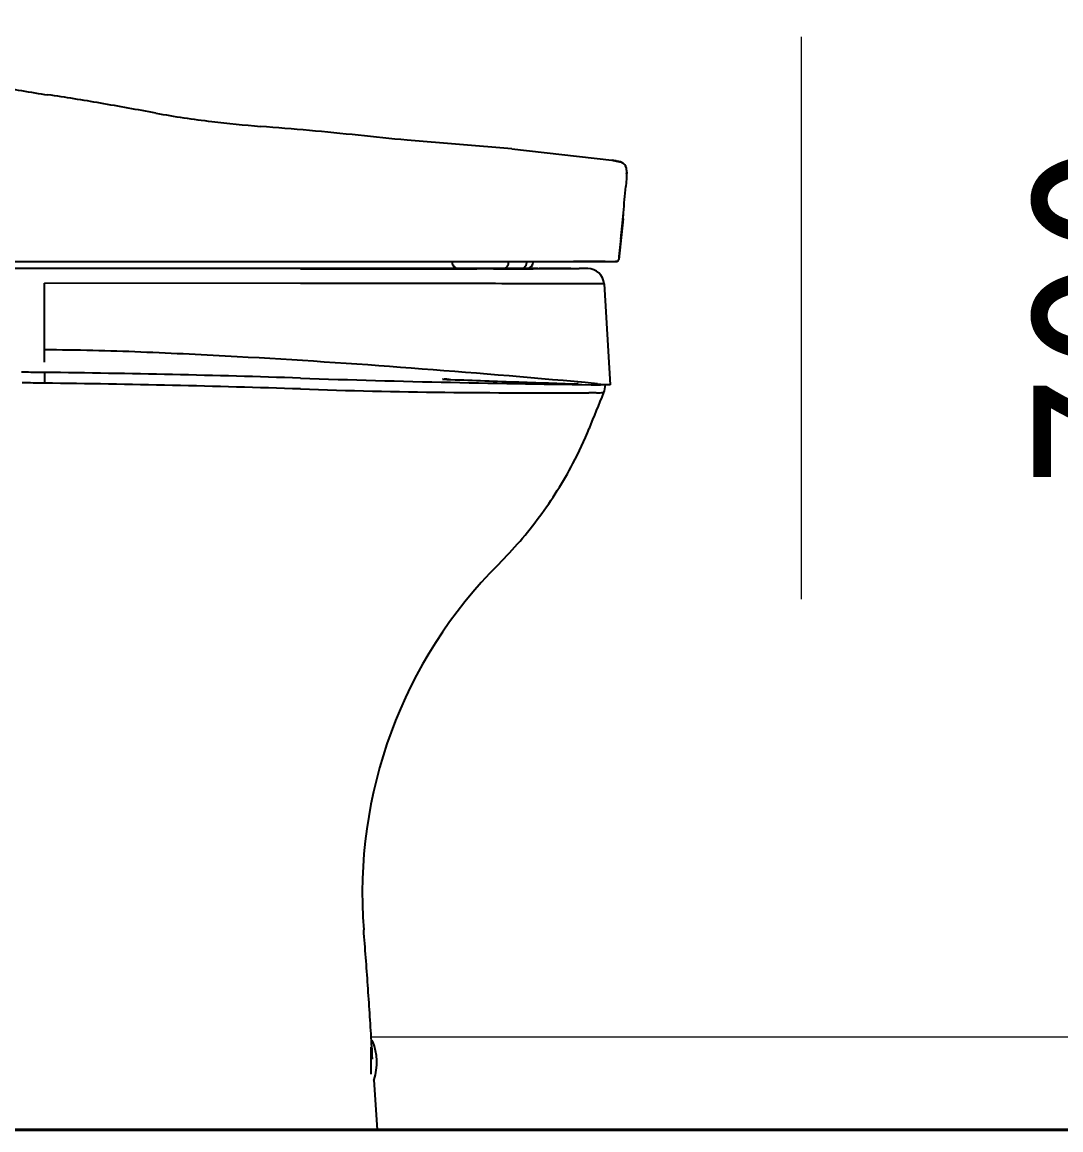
# Model space of a CAD drawing. Units: millimetres at full size. Extents: x -10070 to 9730, y -7239 to 6561.
# Drawn here: x 5678.5 to 6124.7, y -5396.7 to -4920.9 of the extents above; entities that cross this region are included whole.
import ezdxf
from ezdxf.enums import TextEntityAlignment as Align

# ---------------------------------------------------------------- set-up
doc = ezdxf.new("R2010")
doc.units = ezdxf.units.MM
doc.header["$LTSCALE"] = 50
doc.linetypes.add('CHAIN1', pattern=[8, 5, -1, 1, -1])
for name, color, linetype, lineweight in [('B-1_通り芯・通り番号', 1, 'CHAIN1', 18), ('B-3_仕上線(黄)', 3, 'Continuous', 40), ('B-A_文字', 7, 'Continuous', 25), ('B-F_寸法・方位', 7, 'Continuous', 25)]:
    doc.layers.add(name, color=color, linetype=linetype, lineweight=lineweight)
doc.styles.add('ＭＳ ゴシック', font='')
doc.styles.get('ＭＳ ゴシック').set_extended_font_data('MS Gothic')

msp = doc.modelspace()

# ---------------------------------------------------------------- linework, layer by layer
at = {"layer": 'B-1_通り芯・通り番号'}
msp.add_line((6013.1, -3727.23), (6013.1, -5168.71), dxfattribs=at)
at = {"layer": 'B-3_仕上線(黄)'}
msp.add_lwpolyline([(5168.1, -2996.71), (5168.1, -5396.71), (6858.1, -5396.71)], dxfattribs=at)
at = {"layer": 'B-A_文字', "color": 1, "lineweight": 18}
msp.add_line((5828.55, -5356.71), (6858.1, -5356.71), dxfattribs=at)
at = {"layer": 'B-F_寸法・方位'}
for p, q in [((5888.84, -4975.32), (5843.86, -4971.64)), ((5888.84, -4975.32), (5931.82, -4980.21)), ((5938.1, -4987.99), (5937.8, -4991.48)), ((5936.62, -5005.42), (5934.77, -5022.81)), ((5670.97, -5023.7), (5933.77, -5023.7)), ((5863.19, -5024.18), (5863.19, -5023.71)), ((5895.3, -5024.18), (5895.3, -5023.71)), ((5898.02, -5023.71), (5898.02, -5024.18)), ((5925.31, -5023.69), (5915.4, -5023.7)), ((5798.09, -5026.71), (5348.44, -5026.71)), ((5798.09, -5026.71), (5798.09, -5026.83)), ((5824.46, -5026.83), (5798.09, -5026.83)), ((5900.09, -5026.71), (5798.11, -5026.71)), ((5880.95, -5026.82), (5865.89, -5026.82)), ((5895.13, -5026.71), (5866.08, -5026.71)), ((5898.66, -5026.71), (5898.16, -5026.71)), ((5914.21, -5026.71), (5900.54, -5026.71)), ((5688.1, -5067.02), (5688.1, -5033.08)), ((5798.09, -5033.15), (5688.1, -5033.08)), ((5928.49, -5033.29), (5931.09, -5076.71)), ((5688.1, -5071.38), (5686.3, -5071.36)), ((5688.1, -5071.38), (5688.1, -5075.96)), ((5859.4, -5074.27), (5859.09, -5074.26)), ((5859.98, -5074.29), (5859.76, -5074.28)), ((5860.19, -5074.3), (5859.98, -5074.29)), ((5860.41, -5074.31), (5860.19, -5074.3)), ((5860.63, -5074.32), (5860.41, -5074.31)), ((5860.84, -5074.32), (5860.63, -5074.32)), ((5861.06, -5074.33), (5860.84, -5074.32)), ((5861.27, -5074.34), (5861.06, -5074.33)), ((5861.49, -5074.35), (5861.27, -5074.34)), ((5861.7, -5074.36), (5861.49, -5074.35)), ((5861.92, -5074.36), (5861.7, -5074.36)), ((5917.29, -5076.31), (5916.8, -5076.3)), ((5929.09, -5076.71), (5926.92, -5076.69)), ((5931.09, -5076.71), (5929.09, -5076.71)), ((5828.5, -5372.76), (5828.5, -5361.16)), ((5828.83, -5366.35), (5828.55, -5358.47)), ((5828.71, -5358.47), (5828.59, -5358.47)), ((5828.6, -5360.91), (5828.6, -5362.61)), ((5831.09, -5396.71), (5829.67, -5375.28)), ((5831.09, -5396.71), (5416.6, -5396.71))]:
    msp.add_line(p, q, dxfattribs=at)
msp.add_lwpolyline([(5928.49, -5033.29), (5926.69, -5033.29), (5921.32, -5033.28), (5912.65, -5033.27), (5901.17, -5033.25), (5887.4, -5033.23)], dxfattribs=at)
for centre, radius, start, end in [((5746.96, -4552.56), 403.65, 258.5782, 261.8242), ((5582.75, -5695.48), 751, 80.07916, 81.82417), ((5173.43, -8035.76), 3126.8, 79.63544, 80.07916), ((5804.6, -4584.79), 381.41, 259.6354, 263.2719), ((5826.96, -4395.25), 572.27, 263.2719, 265.3831), ((5599.35, -7213.82), 2255.49, 84.84741, 85.38313), ((5642.71, -6732.89), 1772.6, 84.16605, 84.84741), ((4923.91, -13767.93), 8844.27, 84.02949, 84.16605), ((5930.31, -4994.53), 14.41, 76.5249, 83.9909), ((5937.06, -4957.18), 23.61, 257.1908, 263.2017), ((5948.62, -4918.15), 64.14, 256.5249, 258.2041), ((5933.59, -4986.23), 5.64, 58.3986, 83.2017), ((5935.15, -4982.65), 1.75, 57.594, 78.2041), ((5938.49, -4977.38), 4.49, 237.594, 245.7193), ((5934.86, -4984.17), 3.22, 19.3422, 58.3986), ((5936.24, -4982.38), 0.994, 36.0487, 65.7193), ((5938.48, -4980.75), 1.78, 216.0487, 232.8349), ((5936.99, -4982.72), 0.689, 15.3811, 52.8349), ((5939.35, -4982.07), 1.76, 195.3811, 210.52), ((5936.87, -4983.53), 1.12, 7.6513, 30.52), ((5932.64, -4984.95), 5.57, 356.1637, 19.3422), ((5942.95, -4982.71), 5.01, 187.6514, 192.8191), ((5931.63, -4985.29), 6.59, 354.7139, 12.8191), ((5960.85, -4987.99), 22.75, 174.714, 180), ((6006.67, -4989.91), 68.62, 176.1637, 177.2808), ((5961.35, -4987.76), 23.25, 177.2808, 180.5773), ((1746.89, -4633.13), 4206.2, 354.95794, 355.11281), ((5409.31, -4956.26), 529.56, 353.7278, 354.9579), ((5547.24, -4968.99), 391.06, 353.6118, 355.1313), ((7260.46, -5160.8), 1332.86, 173.61177, 174.05764), ((7049.3, -5136.51), 1120.31, 173.72785, 173.95149), ((11504.64, -5608.6), 5600.59, 173.95149, 173.99623), ((5865.19, -5024.18), 2, 180, 210), ((5884.28, -5024.01), 3.2, 338.7398, 357.1054), ((5892.1, -5024.01), 3.2, 338.7398, 357.1054), ((5896.02, -5024.18), 2, 330, 0), ((5925.27, -5379.81), 356.11, 89.3956, 89.994), ((5934.23, -4530.14), 493.61, 269.3956, 269.8273), ((5932.76, -5017.88), 5.86, 269.8273, 275.878), ((5934.67, -5036.43), 12.79, 93.105, 95.878), ((5934.16, -5025.5), 1.84, 97.4573, 101.978), ((5933.51, -5020.55), 3.15, 277.4573, 280.0996), ((5933.94, -5023.01), 0.653, 273.105, 325.3235), ((5934, -5023.32), 0.333, 280.0996, 304.7814), ((5934.94, -5024.67), 1.31, 118.4005, 124.7814), ((5934.02, -5022.98), 0.619, 298.3928, 324.8759), ((5932.61, -5022.08), 2.28, 325.3235, 341.3032), ((5935.6, -5024.08), 1.31, 138.5001, 144.8836), ((5934.37, -5023), 0.333, 318.5001, 343.179), ((5931.67, -5022.18), 3.15, 343.179, 345.8231), ((5936.51, -5023.4), 1.84, 161.3023, 165.8231), ((5815.73, 78705.31), 83732.15, 269.98795, 270.00734), ((5933.68, -438953.41), 433926.6, 90.01169, 90.01442), ((5813.16, 98796.17), 103823.01, 270.00734, 270.02297), ((5871.16, -132430.17), 127403.35, 90.00237, 90.01169), ((5852.62, 393.31), 5420.14, 270.02297, 270.25218), ((5866.08, -5023.71), 3, 210, 270), ((5908.76, -12363.5), 7336.8, 90.08285, 90.25218), ((5880.72, 581.91), 5608.73, 270.00237, 270.17611), ((5884.9, -5023.36), 3.36, 274.6387, 283.8655), ((5885.27, -5024.87), 1.81, 283.8655, 300.9), ((5884.95, -5024.34), 2.43, 300.9, 313.6572), ((5884.92, -5024.3), 2.48, 313.6572, 326.1708), ((5884.68, -5024.14), 2.77, 326.1708, 328.965), ((5883.31, -5023.31), 4.37, 328.965, 330.7358), ((5881.76, -5022.45), 6.14, 330.7358, 331.999), ((5859.91, -5010.83), 30.89, 331.999, 332.25), ((5892.72, -5023.36), 3.36, 274.6387, 283.8655), ((5893.09, -5024.87), 1.81, 283.8655, 300.9), ((5892.78, -5024.34), 2.43, 300.9, 313.6572), ((5892.74, -5024.3), 2.48, 313.6572, 326.1708), ((5892.5, -5024.14), 2.77, 326.1708, 328.965), ((5891.13, -5023.31), 4.37, 328.965, 330.7358), ((5889.59, -5022.45), 6.14, 330.7358, 331.999), ((5867.73, -5010.83), 30.89, 331.999, 332.25), ((5895.13, -5023.71), 3, 270, 330), ((5881.97, 174.95), 5201.76, 270.17611, 270.36344), ((5900.09, -5033.69), 6.98, 100.8389, 102.0467), ((5900.09, -5033.71), 7, 98.4262, 100.8375), ((5900.09, -5033.72), 7.01, 93.6162, 98.4276), ((5900.09, -5033.71), 7, 91.2083, 93.6173), ((5900.09, -5033.69), 6.98, 89.9997, 91.2073), ((5914.2, -2578.79), 2447.92, 269.9995, 270.08513), ((5919.05, -5837.95), 811.25, 89.82672, 90.08513), ((5921.5, -5033.71), 7, 3.4336, 90), ((5725.31, -126565.73), 121532.61, 89.94464, 89.96569), ((5708.47, -143990.06), 138956.94, 89.92622, 89.94464), ((5679.78, -6289.74), 1228.12, 87.67847, 89.61216), ((5617.55, -7824.83), 2764.47, 86.81936, 87.67847), ((5563.82, -8791.69), 3732.82, 85.66979, 86.81936), ((5630.16, -10251.63), 5180.57, 89.37911, 89.46885), ((5631.31, -10148.54), 5077.48, 88.73836, 89.35915), ((5450.68, -10285.89), 5231.29, 84.84949, 85.66979), ((5625.92, -10310.93), 5235.34, 89.31955, 89.42456), ((5627.56, -10173.21), 5097.6, 88.70119, 89.31955), ((5638.53, -9820.64), 4749.5, 88.07469, 88.73836), ((5633.03, -9932), 4856.33, 88.05212, 88.70119), ((5980.18, 342.9), 5419.78, 268.07469, 268.75582), ((6197.11, 3654.94), 8735.74, 267.78241, 267.97339), ((6004.37, 1456.54), 6533.68, 268.75582, 269.32083), ((6188.25, 3404.3), 8484.94, 267.97339, 268.17001), ((5888.56, -5427.86), 353.57, 83.9716, 84.8495), ((5940.2, -4938.87), 138.14, 263.9716, 266.2183), ((5919.1, -5076.3), 10, 338.1986, 357.6746), ((5891.24, -2339.63), 2740.42, 268.05212, 269.34695), ((5902.21, -1377.76), 3702.36, 269.34695, 270.30538), ((5922.77, -5236.32), 156.26, 89.123, 90.3054), ((3925.94, -4279.04), 2156.7, 337.75724, 338.19859), ((5925.89, -5032.81), 47.27, 269.123, 273.0299), ((5765.34, -5031.29), 169.42, 332.1434, 337.7572), ((5755.98, -5026.34), 180.01, 323.5647, 332.1434), ((5756, -5026.35), 179.99, 314.9849, 323.5647), ((6024.62, -5295.12), 200, 134.9849, 184.4838), ((2837.55, -5545.04), 2996.85, 4.02609, 4.48381), ((2824.1, -5545.98), 3010.33, 3.57042, 4.02609), ((5926.52, -5360.53), 97.86, 180.6102, 182.0122), ((5828.73, -5358.97), 0.5, 21.0613, 92.003), ((5805.86, -5367.77), 25, 342.9447, 21.0613), ((5828.27, -5364.73), 0.5, 326.3025, 2.0163), ((5932.34, -5360.33), 103.69, 182.0122, 183.3353), ((5829.29, -5374.96), 0.5, 272.003, 342.9447)]:
    msp.add_arc(centre, radius, start, end, dxfattribs=at)

# ---------------------------------------------------------------- texts
at = {"layer": 'B-F_寸法・方位', "style": 'ＭＳ ゴシック'}
msp.add_text('700', height=73.31, rotation=90, dxfattribs=at).set_placement((6206.08, -5121.71), align=Align.BOTTOM_LEFT)

doc.saveas('drawing.dxf')
